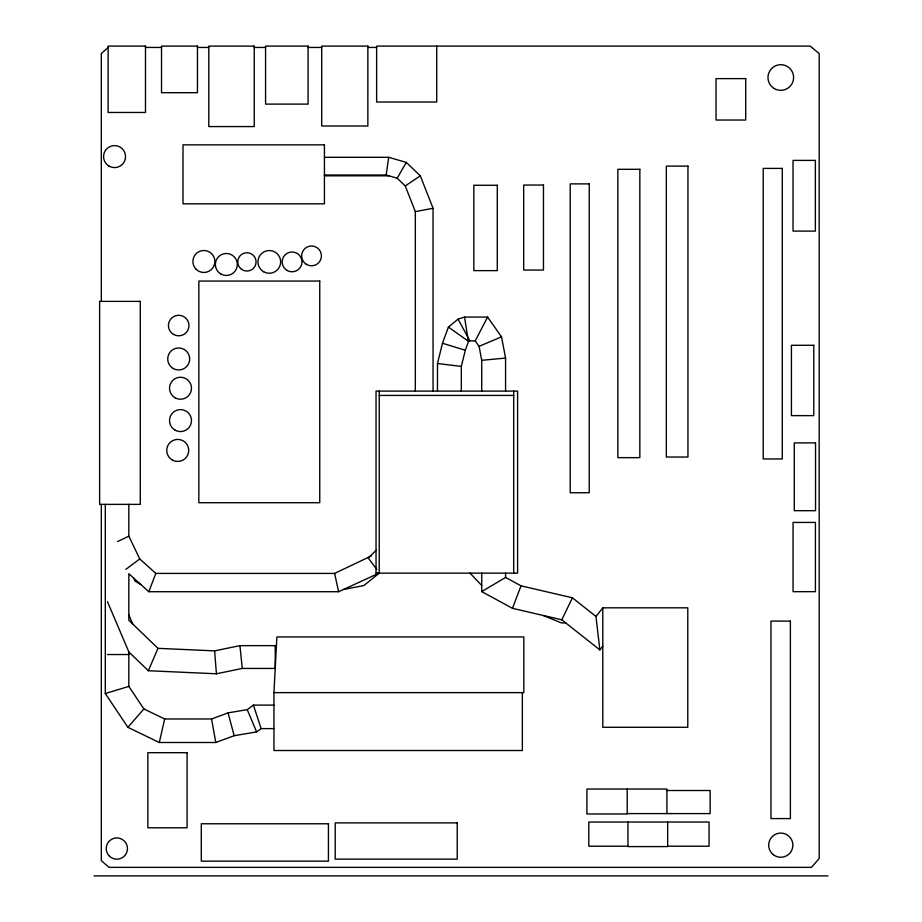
<?xml version="1.0" encoding="UTF-8"?>
<svg xmlns="http://www.w3.org/2000/svg" width="922" height="922" viewBox="0 0 922 922"><rect width="100%" height="100%" fill="white"/><g stroke="black" fill="none" stroke-linecap="round" stroke-linejoin="round"><path stroke-width="1.38" d="M273.949 692.629L276.877 636.941L523.823 636.941L523.823 692.629L273.949 692.629L273.949 750.52L522.359 750.52L522.359 692.629M324.429 175.019L386.18 175.019L388.692 157.305L406.291 162.399L420.317 175.825L433.052 208.28L433.052 391.101M105.304 504.369L105.304 693.54L127.904 727.331L159.299 742.498L164.681 718.976L211.576 718.976L228.068 712.879L247.223 709.652L253.423 705.1L273.949 705.1M437.477 391.101L437.477 363.522L442.479 343.249L448.415 327.08L458.038 319.162L464.527 317.064L487.6 317.064L501.522 336.83L505.579 358.07L505.579 391.101M461.323 391.101L461.323 366.414L465.31 350.233L468.56 341.382L469.701 340.437L458.038 319.162M481.733 573.138L481.733 591.613L512.482 608.324L521.022 585.839L572.412 597.802L595.969 616.449L599.865 649.929L602.792 646.241M276.416 645.642L239.927 645.642L214.596 650.874L157.973 648.339L128.826 620.252L128.826 573.726L148.799 591.717L155.818 573.426L334.617 573.426L371.578 555.816M107.448 601.64L128.826 651.923L148.35 670.732L157.973 648.339M512.482 608.324L561.809 619.803L572.412 597.802M464.527 317.064L468.295 340.898L475.233 340.898L487.6 317.064M386.18 175.019L397.175 178.211L406.291 162.399M595.969 616.449L602.792 607.828L687.789 607.828L687.789 727.274L602.792 727.274L602.792 607.828M127.904 727.331L143.89 708.937L128.826 686.406L128.826 651.923M376.245 550.25L368.235 557.96L376.856 569.531M108.128 47.437L101.305 53.591L101.305 301.39M379.242 391.101L379.242 573.138L363.844 585.562L343.433 589.504M125.865 569.347L139.764 558.951L128.826 536.155L128.826 504.369M159.299 742.498L215.783 742.498L234.165 735.698L256.627 731.918L261.122 728.622L273.949 728.622M415.326 391.101L415.326 211.634L405.242 185.933L420.317 175.825M481.733 591.613L505.579 577.437L521.022 585.839M117.543 541.571L128.826 536.155M148.799 591.717L338.616 591.717L379.242 573.023M481.733 391.101L481.733 360.318L479.071 346.349L501.522 336.83M105.304 693.54L128.826 686.406M148.35 670.732L216.428 673.786L242.256 668.438L275.217 668.438L275.217 645.642M415.326 211.634L433.052 208.28M481.733 360.318L505.579 358.07M376.038 573.138L517.588 573.138L517.588 391.101L376.038 391.101L376.038 573.138L379.403 572.954M145.492 47.437L161.534 47.437M197.446 47.437L208.798 47.437M254.23 47.437L265.571 47.437M308.075 47.437L321.697 47.437M367.866 47.437L376.625 47.437M324.429 157.305L388.692 157.305M324.429 175.825L388.957 175.825M379.242 395.434L513.704 395.434M565.751 622.926L561.44 622.926L543.461 615.539M107.448 654.528L128.826 654.528M666.929 790.511L710.159 790.511L710.159 813.596L627.214 813.596M627.951 846.223L588.824 846.223L588.824 822.044L709.064 822.044L709.064 846.223L667.666 846.223M94.067 875.9L827.933 875.9M437.477 363.522L461.323 366.414M442.479 343.249L465.31 350.233M143.89 708.937L164.681 718.976M140.812 584.513L135.05 581.114L133.736 578.152M448.415 327.08L468.56 341.382M561.809 619.803L599.865 649.929M139.764 558.951L155.818 573.426M397.175 178.211L405.242 185.933M470.047 573.138L481.733 585.505M475.233 340.898L479.071 346.349M128.826 614.824L132.733 624.021M247.223 709.652L256.627 731.918M253.423 705.1L261.122 728.622M228.068 712.879L234.165 735.698M334.617 573.426L338.616 591.717M211.576 718.976L215.783 742.498M239.927 645.642L242.256 668.438M214.596 650.874L216.428 673.786M667.666 822.044L667.666 846.592L627.951 846.592L627.951 822.044M666.929 813.596L666.929 789.048L586.899 789.048L586.899 813.965L627.214 813.965L627.214 789.048M513.704 391.101L513.704 573.138M505.579 573.138L505.579 577.437M436.717 46.1L436.717 102.019L376.625 102.019L376.625 46.1L810.161 46.1L819.174 53.591L819.174 858.543L811.452 867.36L109.084 867.36L101.305 860.675L101.305 504.369M145.492 46.1L108.128 46.1L108.128 112.472L145.492 112.472L145.492 46.1M197.446 46.1L161.534 46.1L161.534 92.696L197.446 92.696L197.446 46.1M254.23 46.1L208.798 46.1L208.798 126.568L254.23 126.568L254.23 46.1M308.075 46.1L265.571 46.1L265.571 104.105L308.075 104.105L308.075 46.1M367.866 46.1L321.697 46.1L321.697 126.003L367.866 126.003L367.866 46.1M745.714 78.624L716.037 78.624L716.037 120.033L745.714 120.033L745.714 78.624M324.429 144.846L182.994 144.846L182.994 203.831L324.429 203.831L324.429 144.846M815.371 160.393L793.024 160.393L793.024 231.099L815.371 231.099L815.371 160.393M687.95 166.121L666.329 166.121L666.329 457.035L687.95 457.035L687.95 166.121M782.282 168.403L763.22 168.403L763.22 458.949L782.282 458.949L782.282 168.403M639.833 169.302L617.855 169.302L617.855 457.646L639.833 457.646L639.833 169.302M589.25 183.881L570.199 183.881L570.199 492.74L589.25 492.74L589.25 183.881M543.473 185.045L523.684 185.045L523.684 270.054L543.473 270.054L543.473 185.045M497.281 185.264L473.839 185.264L473.839 270.63L497.281 270.63L497.281 185.264M319.75 281.06L198.841 281.06L198.841 502.721L319.75 502.721L319.75 281.06M140.294 301.39L99.622 301.39L99.622 504.369L140.294 504.369L140.294 301.39M813.78 345.289L791.433 345.289L791.433 415.626L813.78 415.626L813.78 345.289M815.532 442.906L794.28 442.906L794.28 510.696L815.532 510.696L815.532 442.906M815.417 522.428L793.058 522.428L793.058 591.67L815.417 591.67L815.417 522.428M790.385 621.094L770.965 621.094L770.965 818.586L790.385 818.586L790.385 621.094M187.074 752.686L147.866 752.686L147.866 827.795L187.074 827.795L187.074 752.686M457.22 822.885L335.216 822.885L335.216 859.154L457.22 859.154L457.22 822.885M328.428 823.772L201.296 823.772L201.296 861.148L328.428 861.148L328.428 823.772M196.121 269.259A10.995 10.995 0 0 0 214.503 264.326A10.995 10.995 0 0 0 201.042 250.865A10.995 10.995 0 0 0 196.121 269.259M220.854 273.995A10.995 10.995 0 0 0 237.334 264.487A10.995 10.995 0 0 0 220.854 254.968A10.995 10.995 0 0 0 220.854 273.995M240.619 268.544A9.162 9.162 0 0 0 255.832 264.026A9.162 9.162 0 0 0 244.318 253.112A9.162 9.162 0 0 0 240.619 268.544M263.623 271.736A11.364 11.364 0 0 0 280.657 261.894A11.364 11.364 0 0 0 263.623 252.063A11.364 11.364 0 0 0 263.623 271.736M287.122 270.457A9.888 9.888 0 0 0 301.955 261.894A9.888 9.888 0 0 0 287.122 253.331A9.888 9.888 0 0 0 287.122 270.457M306.162 264.199A9.888 9.888 0 0 0 321.409 256.385A9.888 9.888 0 0 0 307.026 247.096A9.888 9.888 0 0 0 306.162 264.199M173.567 334.432A10.257 10.257 0 0 0 188.964 325.547A10.257 10.257 0 0 0 173.567 316.661A10.257 10.257 0 0 0 173.567 334.432M173.209 368.489A10.995 10.995 0 0 0 189.69 358.969A10.995 10.995 0 0 0 173.209 349.45A10.995 10.995 0 0 0 173.209 368.489M175.007 397.751A10.995 10.995 0 0 0 191.488 388.231A10.995 10.995 0 0 0 175.007 378.712A10.995 10.995 0 0 0 175.007 397.751M175.007 430.09A10.995 10.995 0 0 0 191.488 420.57A10.995 10.995 0 0 0 175.007 411.051A10.995 10.995 0 0 0 175.007 430.09M172.23 459.94A10.995 10.995 0 0 0 188.722 450.42A10.995 10.995 0 0 0 172.23 440.9A10.995 10.995 0 0 0 172.23 459.94M109.407 856.158A10.626 10.626 0 0 0 127.132 851.202A10.626 10.626 0 0 0 113.971 838.34A10.626 10.626 0 0 0 109.407 856.158M773.374 854.729A12.09 12.09 0 0 0 792.759 846.811A12.09 12.09 0 0 0 776.22 833.972A12.09 12.09 0 0 0 773.374 854.729M774.376 88.616A12.827 12.827 0 0 0 793.612 77.517A12.827 12.827 0 0 0 774.376 66.407A12.827 12.827 0 0 0 774.376 88.616M109.05 166.121A10.995 10.995 0 0 0 125.542 156.602A10.995 10.995 0 0 0 109.05 147.082A10.995 10.995 0 0 0 109.05 166.121"/></g></svg>
